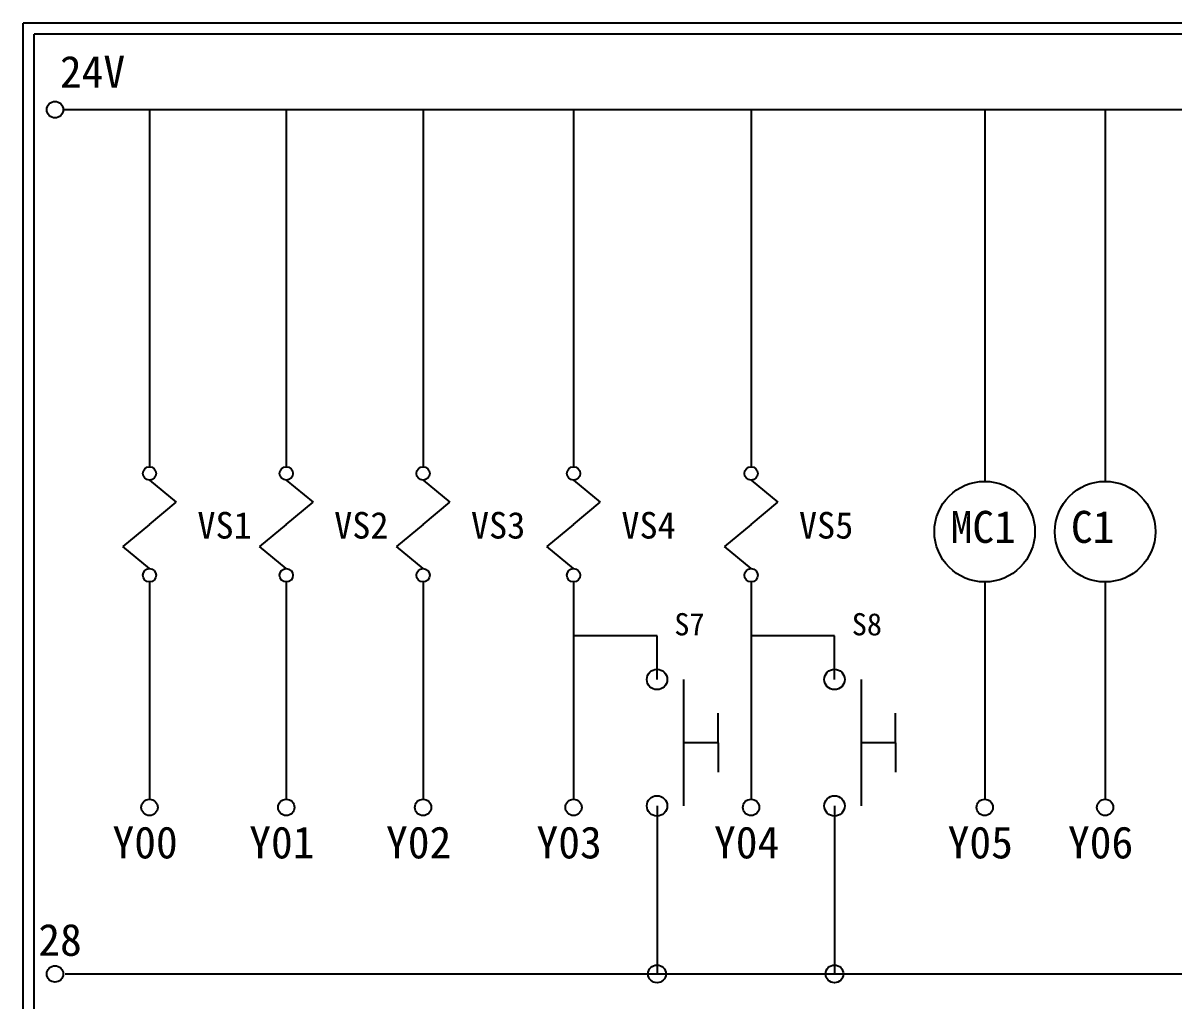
# Model space of a CAD drawing. Extents: x 325 to 612, y 3 to 207.
# Drawn here: x 325.3 to 454.9, y 96.9 to 207 of the extents above; entities that cross this region are included whole.
import ezdxf

# ---------------------------------------------------------------- set-up
doc = ezdxf.new("R2010")
doc.units = 0
doc.layers.get('0').update_dxf_attribs({"linetype": 'CONTINUOUS'})
doc.layers.add('圖框層', color=7, linetype='CONTINUOUS')
doc.layers.add('標尺寸層', color=3, linetype='CONTINUOUS')
doc.styles.add('STSL', font='KAIU.TTF')

msp = doc.modelspace()

# ---------------------------------------------------------------- linework, layer by layer
for p, q in [((403.57, 125.98), (403.57, 129.29)), ((423.55, 125.98), (423.55, 129.29)), ((403.57, 125.98), (403.57, 122.67)), ((423.55, 125.98), (423.55, 122.67))]:
    msp.add_line(p, q)
at = {"layer": '圖框層', "color": 7}
for p, q in [((612.32, 206.97), (325.32, 206.97)), ((325.32, 3), (325.32, 206.97)), ((611.07, 205.72), (326.57, 205.72)), ((326.57, 4.25), (326.57, 205.72))]:
    msp.add_line(p, q, dxfattribs=at)
at = {"layer": '標尺寸層', "color": 7}
for p, q in [((329.84, 197.22), (607.44, 197.22)), ((339.56, 197.22), (339.56, 157.03)), ((354.96, 197.22), (354.96, 157.03)), ((370.36, 197.22), (370.36, 157.03)), ((387.3, 197.22), (387.3, 157.03)), ((407.29, 197.22), (407.29, 157.03)), ((433.59, 197.22), (433.59, 155.39)), ((447.15, 197.22), (447.15, 155.39)), ((339.56, 155.53), (342.56, 153.04)), ((354.96, 155.53), (357.97, 153.04)), ((370.36, 155.53), (373.37, 153.04)), ((387.3, 155.53), (390.31, 153.04)), ((407.29, 155.53), (410.29, 153.04)), ((339.56, 150.55), (342.56, 153.04)), ((354.96, 150.55), (357.97, 153.04)), ((370.36, 150.55), (373.37, 153.04)), ((387.3, 150.55), (390.31, 153.04)), ((407.29, 150.55), (410.29, 153.04)), ((339.56, 150.55), (336.56, 148.06)), ((354.96, 150.55), (351.96, 148.06)), ((370.36, 150.55), (367.36, 148.06)), ((387.3, 150.55), (384.3, 148.06)), ((407.29, 150.55), (404.29, 148.06)), ((339.56, 145.57), (336.56, 148.06)), ((354.96, 145.57), (351.96, 148.06)), ((370.36, 145.57), (367.36, 148.06)), ((387.3, 145.57), (384.3, 148.06)), ((407.29, 145.57), (404.29, 148.06)), ((339.56, 144.07), (339.56, 119.62)), ((354.96, 144.07), (354.96, 119.62)), ((370.36, 144.07), (370.36, 119.62)), ((387.3, 144.07), (387.3, 119.62)), ((407.29, 144.07), (407.29, 119.62)), ((433.59, 144.07), (433.59, 119.62)), ((447.15, 144.07), (447.15, 119.62)), ((399.7, 133.1), (399.7, 118.87)), ((419.69, 133.1), (419.69, 118.87)), ((403.57, 125.98), (399.7, 125.98)), ((423.55, 125.98), (419.69, 125.98)), ((330.05, 99.96), (607.92, 99.96))]:
    msp.add_line(p, q, dxfattribs=at)
at = {"layer": '標尺寸層'}
for p, q in [((396.7, 137.99), (387.3, 137.99)), ((396.7, 133.1), (396.7, 137.99)), ((416.68, 137.99), (407.29, 137.99)), ((416.68, 133.1), (416.68, 137.99)), ((396.7, 118.87), (396.7, 99.96)), ((416.68, 118.87), (416.68, 99.96))]:
    msp.add_line(p, q, dxfattribs=at)
at = {"layer": '標尺寸層', "color": 7}
for centre, radius in [((328.92, 197.22), 0.92), ((339.56, 156.28), 0.751), ((354.96, 156.28), 0.751), ((370.36, 156.28), 0.751), ((387.3, 156.28), 0.751), ((407.29, 156.28), 0.751), ((433.59, 149.73), 5.66), ((447.15, 149.73), 5.66), ((339.56, 144.82), 0.751), ((354.96, 144.82), 0.751), ((370.36, 144.82), 0.751), ((387.3, 144.82), 0.751), ((407.29, 144.82), 0.751), ((396.7, 133.1), 1.15), ((416.68, 133.1), 1.15), ((339.56, 118.7), 0.92), ((354.96, 118.7), 0.92), ((370.36, 118.7), 0.92), ((387.3, 118.7), 0.92), ((396.7, 118.87), 1.15), ((407.29, 118.7), 0.92), ((416.68, 118.87), 1.15), ((433.59, 118.7), 0.92), ((447.15, 118.7), 0.92), ((328.92, 99.96), 0.92)]:
    msp.add_circle(centre, radius, dxfattribs=at)
at = {"layer": '標尺寸層'}
for centre in [(396.7, 99.96), (416.68, 99.96)]:
    msp.add_circle(centre, 1, dxfattribs=at)

# ---------------------------------------------------------------- texts
at = {"layer": '圖框層', "color": 4, "style": 'STSL'}
for s, height, p in [('24V', 3.6, (329.47, 199.68)), ('VS1', 3, (344.95, 148.95)), ('VS2', 3, (360.35, 148.95)), ('VS3', 3, (375.75, 148.95)), ('VS4', 3, (392.69, 148.95)), ('VS5', 3, (412.68, 148.95)), ('MC1', 3.6, (429.75, 148.47)), ('C1', 3.6, (443.3, 148.47)), ('S7', 2.5, (398.65, 138.06)), ('S8', 2.5, (418.63, 138.06)), ('Y00', 3.6, (335.39, 112.96)), ('Y01', 3.6, (350.79, 112.96)), ('Y02', 3.6, (366.19, 112.96)), ('Y03', 3.6, (383.13, 112.96)), ('Y04', 3.6, (403.12, 112.96)), ('Y05', 3.6, (429.42, 112.96)), ('Y06', 3.6, (442.97, 112.96)), ('28', 3.6, (327.04, 102))]:
    msp.add_text(s, height=height, dxfattribs=at).set_placement(p)

doc.saveas('drawing.dxf')
